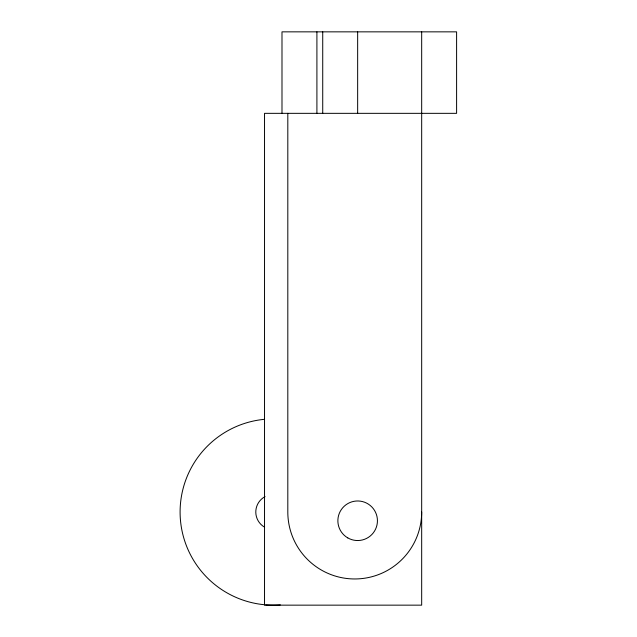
<?xml version="1.0" encoding="UTF-8"?>
<svg xmlns="http://www.w3.org/2000/svg" width="637" height="637" viewBox="0 0 637 637"><rect width="100%" height="100%" fill="white"/><g stroke="black" fill="none" stroke-linecap="round" stroke-linejoin="round"><path stroke-width="0.96" d="M421.678 31.85L421.678 605.15L264.53 605.15L264.53 113.338L456.602 113.338L456.602 31.85L281.992 31.85L281.992 113.338M357.652 31.85L357.652 113.338M322.728 31.85L322.728 113.338M316.908 31.85L316.908 113.338M287.813 113.338L287.813 512.029A66.933 66.933 0 0 0 354.745 578.961A66.933 66.933 0 0 0 421.678 512.029M280.328 604.879A93.121 93.121 0 0 1 265.709 604.847M264.745 604.76A93.121 93.121 0 0 1 264.251 419.337M264.021 526.847A17.462 17.462 0 0 1 265.048 496.613M347.762 537.891A19.787 19.787 0 0 0 377.438 520.755A19.787 19.787 0 0 0 347.762 503.62A19.787 19.787 0 0 0 347.762 537.891"/></g></svg>
